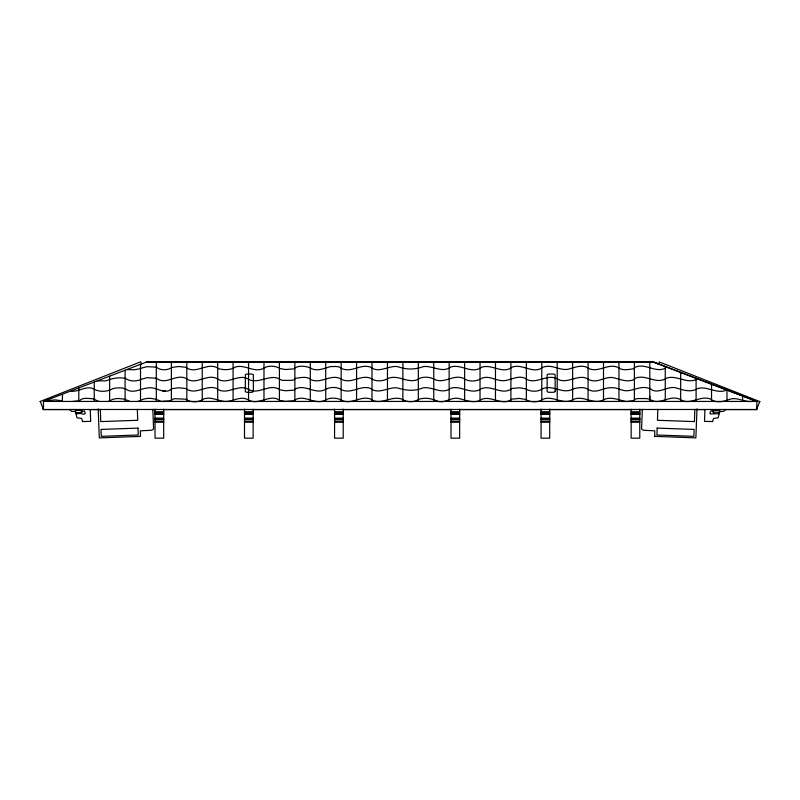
<?xml version="1.0" encoding="UTF-8"?>
<svg xmlns="http://www.w3.org/2000/svg" width="800" height="800" viewBox="0 0 800 800"><rect width="100%" height="100%" fill="white"/><g stroke="black" fill="none" stroke-linecap="round" stroke-linejoin="round"><path stroke-width="1.2" d="M754.71 400.67C746.17 404 738.31 396.42 729.69 399.3C724.18 401.71 715.52 403.38 710.86 399.22C700.53 394.55 690.17 406 680.36 399.53C670.08 393.92 659.41 406.31 649.8 399.28L649.8 396.3M726.74 390.04C718.35 393.83 710.34 388.14 702.17 387.94A11.42 4.19 0 0 0 697.74 388.49C690.87 392.92 682.84 389.97 675.91 387.84C667.21 385.56 657.1 395.7 649.8 388.23M657.85 409.29L657.45 420.28L694.42 421.6L694.85 409.39M696.98 408.86L695.87 437.88L654.4 436.35M704.93 409.58L704.51 421.38L712.71 421.53A12.59 12.59 0 0 1 712.88 420.34L713.69 418.38L718.12 417.86L719.83 411.44L723.61 411.41L725.66 409.45M719.76 411.26L719.79 410.53L713.03 410.29L712.91 411.02M642.34 409.31L641.61 428.11A2.21 2.21 0 0 0 642.01 429.42L643.52 430.25L654.74 430.83L654.71 436.41M90.24 409.58L90.66 421.38L82.45 421.53A12.59 12.59 0 0 0 82.29 420.34L81.48 418.38L77.05 417.86L75.34 411.44L71.56 411.41L69.51 409.45M98.19 408.86L99.3 437.88L140.46 436.41L140.42 430.83L151.64 430.25L153.16 429.42A2.21 2.21 0 0 0 153.56 428.11L152.83 409.31M713.69 413.5C713.99 411.57 710.72 409.26 710.51 411.96A3.39 3.39 0 0 0 710.13 412.37L710.05 413.93L718.94 413.71M658.43 364.25L659.34 361.95L760 401.68M725.28 409.6L756.52 409.6L759.69 401.56M81.87 412.19C79.56 414.79 86.83 414.9 85.03 412.37A3.39 3.39 0 0 0 84.66 411.96L84.62 410.93C81.56 411.36 80.05 413.63 75.36 412.32M572.36 389.28C577.29 387.56 584.51 386.36 588.88 389.82C597.04 393.89 603.54 387.16 611.46 387.76C616.72 387.12 621.11 390.69 626.23 390.79C634.28 390.68 641.34 385.15 649.79 388.63M572.35 400.02C562.28 404.99 552.8 395.03 542.55 399.35C538.38 402.83 529.95 402.48 525.69 399.47L519.34 398.4L511.89 399.14C501.85 407.28 489.14 393.04 479.16 400.84C471.76 403.21 465.17 399.9 458.45 398.42C450.87 396.95 445.44 403.54 437.74 401.3C431.97 398.52 425.03 397.12 418.62 399.4C414.45 402.51 407.14 402.42 402.87 399.62C392.3 394.27 380.41 406.53 370.57 399.02C360.38 395.24 351.04 405.59 341.15 399.97C336.59 397.67 329.67 397.29 325.17 400.21C314.5 405.73 303.56 393 293.72 400.8L285.29 401.42L279.86 400.43C270.14 393.17 258.41 406.17 248.37 399.91C240.27 395.18 232.62 402.14 224.45 401.44C217.24 400.79 210.62 395.97 202.97 399.29C198.57 402.7 190.3 402.69 185.92 399.19L174.1 398.67L170.43 400.77L162.63 401.44M572.36 389.38C562.29 394.32 552.81 384.43 542.55 388.71C538.38 392.19 529.97 391.84 525.7 388.84L519.47 387.76L511.92 388.49C502.44 396.02 491.33 384.48 481.25 388.7C471.63 395.69 460.94 384.88 450.75 388.26C442.03 395.01 432.45 386.33 423.02 387.83C414.59 391.48 405.9 390.62 397.34 387.91C388.55 386.66 378.58 395.02 370.58 388.38C360.37 384.78 351.73 394.38 341.58 389.76C337.39 386.71 330.04 386.74 325.57 389.38C314.95 395.46 303.61 382.23 293.74 390.15L285.4 390.79L279.88 389.81C270.23 382.62 258.67 395.35 248.54 389.43C238.34 383.28 226.51 396.32 216.65 388.48C206.29 384.16 195.5 395.9 185.92 388.56L178.8 387.76L172.13 388.68C164.38 395.42 156.71 386.62 148.6 387.86C141.12 388.15 133.56 394.28 126.21 389.29M572.35 399.91C582.83 394.18 593.41 405.59 603.51 399.74C610.58 396.21 618.45 399.9 625.57 401.4A8.9 3.27 0 0 0 627.14 401.45L633.41 400.69L635.42 399.02L637.96 398.54L646.5 398.56L649.8 399.28M40 401.56L140.67 361.83L141.57 364.13M665.26 368.24C655.25 373.17 645.65 362.77 635.17 367.23L633.72 368.7C628.96 369.43 622.24 371.1 618.32 367.55C608.1 362.82 599.32 372.74 589.11 368.72C582.99 363.73 574.7 367.44 568.19 369.27C559.24 370.78 551.9 363.74 542.8 367.29C533.33 374.73 522.33 363.23 512.15 367.13C502.71 374.7 491.54 363.47 481.44 367.33C471.92 374.46 461.12 363.79 450.99 366.93C442.32 373.49 432.84 365.46 423.5 366.55C414.99 369.79 406.27 369.78 397.73 366.65C388.82 365.15 378.81 373.83 370.71 367.18C360.48 363.44 351.82 373.09 341.64 368.54C338.92 365.6 334.34 366.75 330.76 366.56C324.29 368.12 316.78 372.19 310.3 367.9C305.5 365.96 297.93 365 293.76 368.89L285.58 369.53L279.92 368.57C275.61 365.43 267.27 365.31 262.93 368.71C253.26 372.68 245.24 364.28 235.58 366.94C230.69 370.3 224.08 370.08 218.44 368.68C208.48 360.85 195.88 375.3 185.91 367.3L178.76 366.5L172.13 367.42C168.09 370.26 160.8 370.89 156.67 367.34A1.44 0.53 0 0 0 156.35 367.17L156.3 367.14M146.74 361.95L653.02 361.95L756.83 401.44L756.83 409.48L43.48 409.48L43.48 401.44L147.04 361.84L653.26 361.83L756.8 401.44M696.1 379.65C685.86 383.77 676.86 374.86 666.57 378.09C656.59 385.19 646.1 373.8 635.27 378.22L633.8 379.68C626.29 382.77 619.44 378.82 612.54 377.55C604.31 376.6 597.74 383.45 589.26 379.83C579.23 372.1 566.85 385.73 556.69 378.51C545.99 373.73 534.77 385.91 524.82 378.11C516 374.75 509.39 381.86 500.81 380.53C494.31 379.85 488.7 375.49 481.71 378.23C476.77 381.87 468.05 381.98 463.23 378.18C453.05 374.2 444.19 384.24 434.3 379.31C429.52 376.55 421.56 376.26 417 379.83C406.92 383.31 398.29 374.37 388.08 378.41C383.55 381.4 375.35 381.93 370.99 378.38C360.71 373.98 350.95 384.97 341.03 378.98C330.92 373.43 321.39 384.23 310.99 379.68C307.13 375.92 300.42 377.72 295.63 378.3L294.06 379.78L291.89 380.36L282.18 380.35L279.42 379.08M44.59 401.44L45.3 401.24A21.99 8.07 0 0 1 48.57 400.51L55.4 399.91L59.77 400.48A11.79 4.33 0 0 1 62.19 401.27L62.56 394.44M76.23 413.71L81.48 413.5M72.72 401.42L78.88 400.86A3.3 1.21 0 0 0 79.67 400.51C82.73 397.23 87.94 398.63 92.02 398.67A6.35 2.33 0 0 1 93.62 399A7.38 2.71 0 0 1 95.82 400.06L97.33 400.9A8.51 3.12 0 0 0 99.23 401.44M165.31 390.81L162.63 390.8M43.46 401.44L756.83 401.44M69.41 409.6L43.17 409.6L43.17 407.3M89.4 409.6L99.39 409.6M151.86 409.6L155.61 409.6M163.1 409.6L245.56 409.6M251.8 409.6L334.26 409.6M343 409.6L451.69 409.6M459.19 409.6L541.64 409.6M549.13 409.6L631.59 409.6M639.08 409.6L642.83 409.6M696.55 409.6L705.3 409.6M155.04 411.73L163.68 411.73M244.5 411.73L253.14 411.73M334.57 411.73L343.21 411.73M451.01 411.73L459.65 411.73M541.07 411.73L549.71 411.73M631.14 411.73L639.78 411.73M155.04 412.62L163.68 412.62M244.5 412.62L253.14 412.62M334.57 412.62L343.21 412.62M451.01 412.62L459.65 412.62M541.07 412.62L549.71 412.62M631.14 412.62L639.78 412.62M155.04 413.82L163.68 413.82M244.5 413.82L253.14 413.82M334.57 413.82L343.21 413.82M451.01 413.82L459.65 413.82M541.07 413.82L549.71 413.82M631.14 413.82L639.78 413.82M155.04 414.01L163.68 414.01M244.5 414.01L253.14 414.01M334.57 414.01L343.21 414.01M451.01 414.01L459.65 414.01M541.07 414.01L549.71 414.01M631.14 414.01L639.78 414.01M155.04 414.26L163.68 414.26M244.5 414.26L253.14 414.26M334.57 414.26L343.21 414.26M451.01 414.26L459.65 414.26M541.07 414.26L549.71 414.26M631.14 414.26L639.78 414.26M155.04 418.15L163.68 418.15M244.5 418.15L253.14 418.15M334.57 418.15L343.21 418.15M451.01 418.15L459.65 418.15M541.07 418.15L549.71 418.15M631.14 418.15L639.78 418.15M155.04 418.67L163.68 418.67M244.5 418.67L253.14 418.67M334.57 418.67L343.21 418.67M451.01 418.67L459.65 418.67M541.07 418.67L549.71 418.67M631.14 418.67L639.78 418.67M155.04 419.53L163.68 419.53M244.5 419.53L253.14 419.53M334.57 419.53L343.21 419.53M451.01 419.53L459.65 419.53M541.07 419.53L549.71 419.53M631.14 419.53L639.78 419.53M155.04 419.76L163.68 419.75M244.5 419.76L253.14 419.75M334.57 419.76L343.21 419.75M451.01 419.76L459.65 419.75M541.07 419.75L549.71 419.76M631.14 419.76L639.78 419.75M155.04 421.67L163.68 421.67M244.5 421.67L253.14 421.67M334.57 421.67L343.21 421.67M451.01 421.67L459.65 421.67M541.07 421.67L549.71 421.67M631.14 421.67L639.78 421.67M155.04 421.97L163.68 421.97M244.5 421.97L253.14 421.97M334.57 421.97L343.21 421.97M451.01 421.97L459.65 421.97M541.07 421.97L549.71 421.97M631.14 421.97L639.78 421.97M713.3 412.19L719.81 412.32M97.27 380.85L105.65 380.86L109.64 379.6A14.26 5.23 0 0 1 120.91 377.85L125.1 378.26A5.27 1.93 0 0 1 125.79 378.58C129.96 381.6 136.06 381.48 140.68 379.61A9.99 3.67 0 0 0 141.12 379.31L147.07 377.7L156.42 378.23A1.49 0.55 0 0 1 156.64 378.35C165.94 385.69 176.16 373.33 186.11 378.47C195.94 385.96 207.18 372.93 217.48 378.85C227.58 385.71 239.28 372.33 249.23 379.72C259.34 383.84 269.85 374.18 279.18 378.76M127.18 369.55L134.2 369.77L140.6 368.62A11.1 4.07 0 0 0 141.22 368.18L147.2 366.65L156.35 367.17M71.26 391.24C79.24 392.1 87.37 384.36 95.24 389.75C100.64 392.16 107.4 391.71 112.56 388.8A9.2 3.38 0 0 1 116.68 387.96A11.83 4.34 0 0 1 122.77 388.06L126.03 389.15M129.92 401.44L126.17 399.9A8.71 3.2 0 0 0 125.96 399.74A6.17 2.27 0 0 0 125.15 399.28L118.62 398.5A9.09 3.34 0 0 0 114.03 399.02A9.34 3.43 0 0 0 111.12 400.09L110.94 400.21A13.2 4.85 0 0 1 109.63 400.9A7.63 2.8 0 0 1 107.95 401.44M652.96 361.96L658.78 364.18M40.31 401.44L43.49 409.47M82.26 411.02L82.14 410.29L75.38 410.53L75.41 411.26M137.32 409.29L137.72 420.28L100.75 421.6L100.31 409.39M756.52 407.3L756.52 409.6M742.65 396.03L742.65 401.45M726.97 389.97L726.97 401.45M711.54 384.32L711.54 401.44M696.1 378.3L696.1 401.44M680.67 372.37L680.67 401.44M665.26 366.5L665.26 401.44M649.8 361.91L649.8 401.44M639.78 409.15L639.78 438.17L631.14 438.17L631.14 409.15M634.38 361.83L634.38 401.44M618.96 361.83L618.95 401.44M603.51 361.83L603.51 401.44M588.07 361.83L588.07 401.44M572.63 361.83L572.63 401.44M557.2 361.83L557.2 401.44M549.71 409.15L549.71 438.17L541.07 438.17L541.07 409.15M541.78 361.83L541.78 401.44M526.35 361.83L526.35 401.44M510.89 361.83L510.89 401.44M495.47 361.83L495.47 401.44M480.03 361.83L480.03 401.44M464.62 361.83L464.62 401.44M459.65 409.15L459.65 438.17L451.01 438.17L451.01 409.15M449.15 361.83L449.15 401.44M433.75 361.83L433.75 401.44M418.33 361.83L418.33 401.44M402.87 361.83L402.87 401.44M387.47 361.83L387.47 401.44M372 361.83L372 401.44M356.58 361.83L356.58 401.44M343.21 409.15L343.21 438.17L334.57 438.17L334.57 409.15M341.15 361.83L341.15 401.44M325.72 361.83L325.72 401.44M310.3 361.83L310.3 401.44M294.87 361.83L294.87 401.44M279.42 361.83L279.42 401.44M263.99 361.83L263.98 401.44M253.14 409.15L253.14 438.17L244.5 438.17L244.5 409.15M248.55 361.83L248.55 401.44M233.09 361.83L233.09 401.44M217.7 361.83L217.7 401.44M202.24 361.83L202.24 401.44M186.83 361.83L186.83 401.44M171.39 361.83L171.39 401.44M163.68 409.15L163.68 438.17L155.04 438.17L155.04 409.15M156.3 361.83L156.3 401.44M140.51 364.51L140.51 401.44M125.1 370.36L125.1 401.44M109.64 376.28L109.64 401.44M94.23 382.06L94.23 401.44M78.79 387.92L78.79 401.44M165.31 401.45A44.22 16.24 0 0 1 162.8 401.46L162.01 401.45A16.03 5.89 0 0 1 161.09 401.42C155.11 398.35 147.59 397.07 141.01 400.07A11.31 4.15 0 0 1 140.26 400.6L139.38 401A5.94 2.18 0 0 1 137.69 401.44M253.36 391.02L253.35 391.46A2.44 0.9 0 0 1 250.91 392.31L247.76 392.31A2.44 0.9 0 0 1 245.32 391.44L245.35 374.81A2.44 0.9 0 0 1 247.58 374.05L251.16 374.05A2.44 0.9 0 0 1 253.34 374.83L253.36 391.02M555.15 391.02L555.15 391.46A2.44 0.9 0 0 1 552.71 392.31L549.56 392.31A2.44 0.9 0 0 1 547.12 391.44L547.14 374.81A2.44 0.9 0 0 1 549.37 374.05L552.96 374.05A2.44 0.9 0 0 1 555.13 374.83L555.15 391.02M657.17 428.11L656.93 435.01L693.89 436.33L694.14 429.43L657.17 428.11M138 428.11L101.03 429.43L101.28 436.33L138.24 435.01L138 428.11"/></g></svg>
